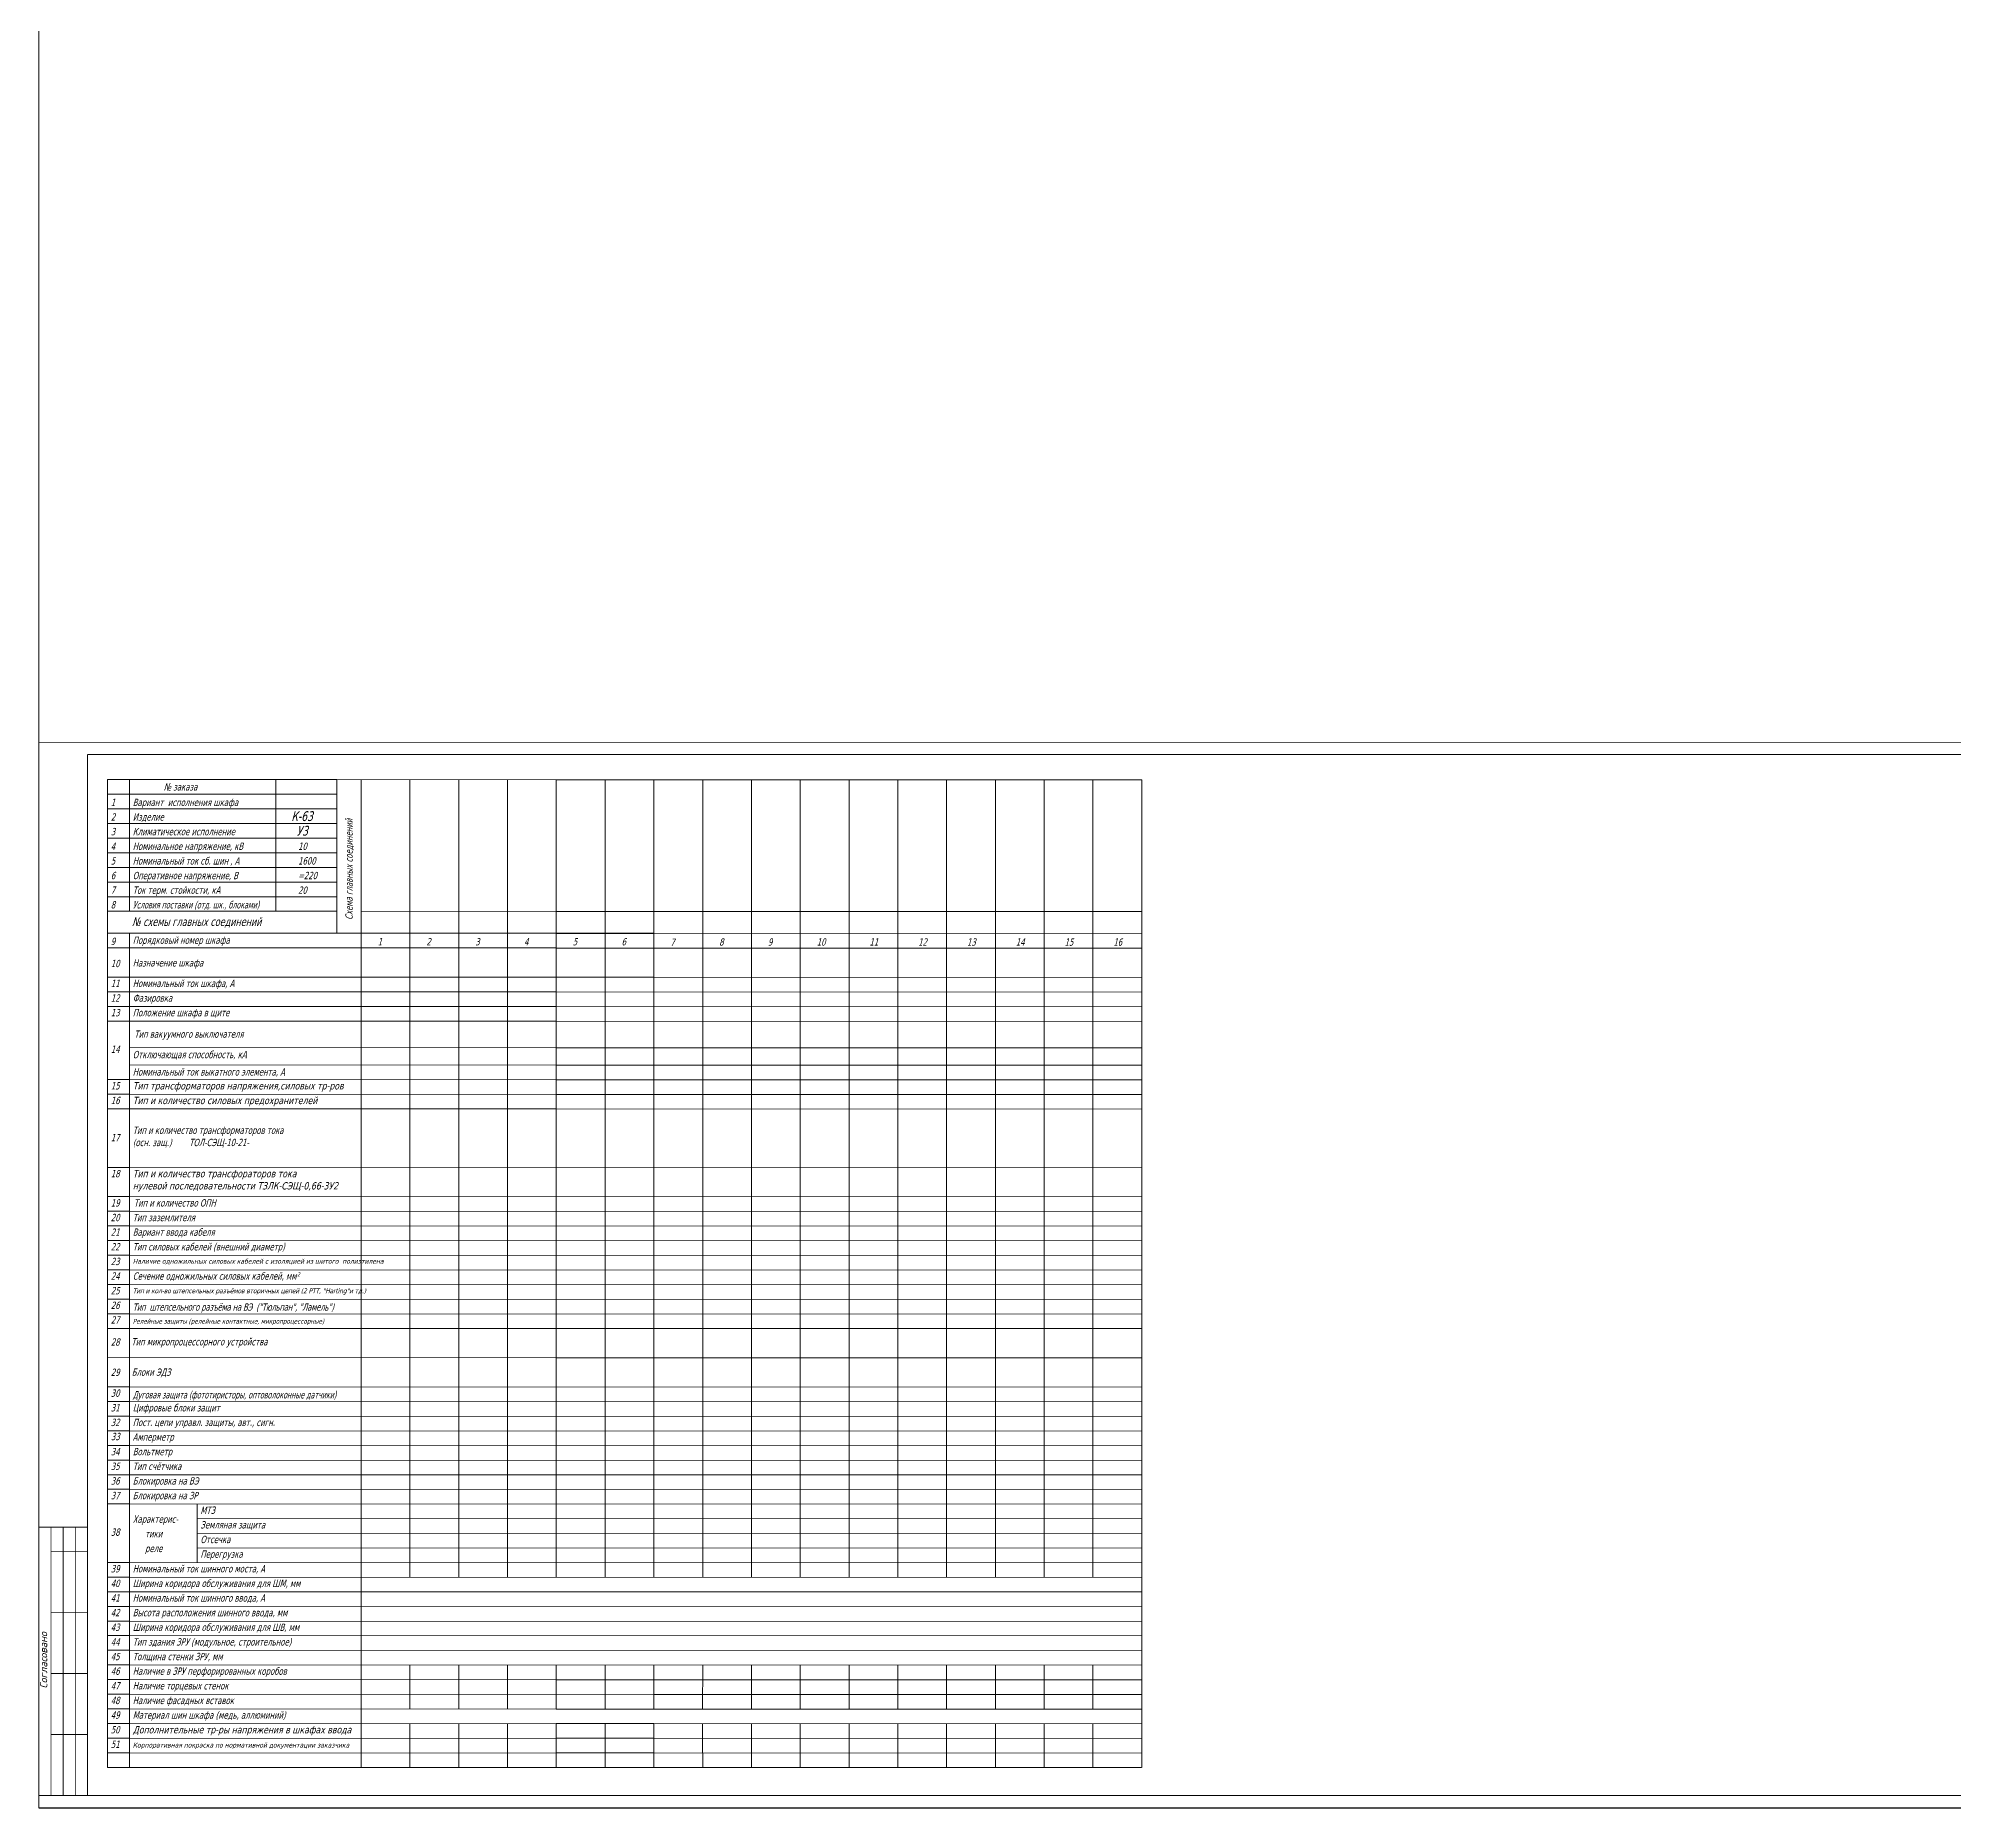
# Model space of a CAD drawing. Header units: millimetres. Extents: x -921 to 41389, y -8091 to 10490.
# Drawn here: x 39819 to 40604, y 8848 to 9574 of the extents above; entities that cross this region are included whole.
import ezdxf

# ---------------------------------------------------------------- set-up
doc = ezdxf.new("R2010")
doc.units = ezdxf.units.MM
doc.styles.add('CYR', font='simplex.shx', dxfattribs={"oblique": 15})
doc.styles.add('Tahoma 15', font='TAHOMA.TTF', dxfattribs={"width": 0.8, "oblique": 15})

msp = doc.modelspace()

# ---------------------------------------------------------------- linework, layer by layer
at = {"color": 1, "lineweight": 18}
for p, q in [((39819.066, 8848.435), (39819.066, 9285.286)), ((39819.066, 9285.286), (41389.312, 9285.234)), ((41384.312, 8853.435), (39819.066, 8853.435)), ((41389.312, 8848.435), (39819.066, 8848.435))]:
    msp.add_line(p, q, dxfattribs=at)
at = {"color": 7, "lineweight": 18}
for p, q in [((39941.245, 9269.98), (40031.245, 9269.944)), ((39951.245, 9269.98), (39951.245, 9206.98)), ((39951.245, 9269.98), (39951.245, 9188.98)), ((39951.245, 9269.98), (39951.245, 9215.98)), ((39951.245, 9215.98), (39951.245, 9269.98)), ((39951.245, 9269.98), (39951.245, 9188.98)), ((39951.245, 9269.98), (39951.245, 9188.98)), ((39971.245, 9269.98), (39971.245, 9188.98)), ((39991.245, 9269.98), (39991.245, 9188.98)), ((39991.245, 9269.98), (39991.245, 9188.98)), ((40011.245, 9269.98), (40011.245, 9188.98)), ((40011.245, 9269.98), (40011.245, 9188.98)), ((40011.245, 9269.98), (40011.245, 9206.98)), ((40011.245, 9269.98), (40011.245, 9188.98)), ((40031.245, 9269.98), (40031.245, 8942.98)), ((40031.245, 9269.98), (40031.245, 9188.98)), ((40031.245, 9269.936), (40271.245, 9269.826)), ((40031.245, 9269.936), (40031.245, 8942.98)), ((40051.245, 9269.98), (40051.245, 9188.98)), ((40071.245, 9269.921), (40071.245, 8942.911)), ((40071.245, 9269.881), (40071.245, 9188.881)), ((40071.245, 9269.881), (40071.245, 9188.881)), ((40071.245, 9269.782), (40071.247, 8942.905)), ((40071.245, 9269.782), (40071.245, 9215.782)), ((40091.245, 9269.881), (40091.245, 9188.881)), ((40111.245, 9269.881), (40111.245, 9188.881)), ((40111.245, 9269.881), (40111.245, 9188.881)), ((40131.245, 9269.881), (40131.245, 9188.881)), ((40131.245, 9269.881), (40131.245, 9188.881)), ((40151.245, 9269.925), (40151.245, 8942.925)), ((40151.245, 9269.925), (40151.245, 9188.925)), ((40151.245, 9269.881), (40151.245, 9188.881)), ((40151.245, 9269.881), (40151.245, 9188.881)), ((40151.245, 9269.881), (40151.245, 8942.925)), ((40171.245, 9269.925), (40171.245, 8942.851)), ((40191.245, 9269.865), (40191.245, 8942.855)), ((40191.245, 9269.826), (40191.245, 8942.843)), ((40191.245, 9269.826), (40191.245, 8942.843)), ((40191.245, 9269.727), (40191.247, 8942.849)), ((40191.245, 9269.727), (40191.245, 9215.727)), ((40211.245, 9269.826), (40211.245, 8942.834)), ((40231.245, 9269.826), (40231.245, 8942.826)), ((40231.245, 9269.826), (40231.245, 8942.826)), ((40251.245, 9269.826), (40251.245, 8942.817)), ((40251.245, 9269.826), (40251.245, 8942.817)), ((40271.245, 9269.826), (40271.245, 8864.884)), ((40271.245, 9269.826), (40271.245, 8864.884)), ((40011.245, 9261), (40011.245, 9207)), ((40011.245, 9207), (40011.245, 9261)), ((40011.245, 9207), (40011.245, 9261)), ((39951.245, 9242.98), (39951.245, 9188.98)), ((39847.245, 9215.98), (39856.245, 9215.98)), ((39847.245, 9206.98), (39847.245, 9215.98)), ((39856.245, 9215.98), (39916.245, 9215.98)), ((39916.245, 9215.98), (39941.245, 9215.98)), ((39941.245, 9215.98), (39941.245, 9206.98)), ((39951.245, 9215.98), (39951.245, 9207)), ((39951.245, 9207), (39951.245, 9215.98)), ((39951.245, 9215.98), (40031.245, 9215.947)), ((40031.245, 9215.939), (40071.245, 9215.922)), ((40071.245, 9215.914), (40271.245, 9215.832)), ((39856.245, 9206.98), (39847.245, 9206.98)), ((39916.245, 9206.98), (39856.245, 9206.98)), ((39856.245, 9206.98), (39916.245, 9206.98)), ((39856.245, 9200.98), (39856.245, 9206.98)), ((39941.245, 9206.98), (39916.245, 9206.98)), ((39916.245, 9206.98), (39941.245, 9206.98)), ((39951.245, 9206.98), (39941.245, 9206.98)), ((39951.245, 9207), (40031.245, 9206.951)), ((39971.245, 9207), (39951.245, 9207)), ((40031.245, 9207), (39971.245, 9207)), ((40051.245, 9207), (40031.245, 9207)), ((40031.245, 9206.939), (40071.245, 9206.914)), ((40071.245, 9206.984), (40051.245, 9207)), ((40271.245, 9206.803), (40071.245, 9206.967)), ((39847.245, 9200.98), (39856.245, 9200.98)), ((39847.245, 9194.98), (39847.245, 9200.98)), ((39847.245, 9188.98), (39847.245, 9194.98)), ((39951.245, 9200.98), (39856.245, 9200.98)), ((39856.245, 9200.98), (39856.245, 9194.98)), ((39856.245, 9200.98), (39951.245, 9200.98)), ((39856.245, 9194.98), (39856.245, 9200.98)), ((39856.245, 9194.98), (39856.245, 9188.98)), ((39856.245, 9188.98), (39856.245, 9194.98)), ((39951.245, 9200.98), (40031.245, 9200.947)), ((40031.245, 9200.932), (40071.245, 9200.917)), ((40071.245, 9200.91), (40271.245, 9200.838)), ((39856.245, 9188.98), (39847.245, 9188.98)), ((39847.245, 9188.98), (39856.245, 9188.98)), ((39856.245, 9188.98), (39847.245, 9188.98)), ((40031.245, 9188.928), (39856.245, 9188.98)), ((39856.245, 9188.98), (40031.245, 9188.928)), ((40031.245, 9188.928), (39856.245, 9188.98)), ((40031.245, 9188.928), (39856.245, 9188.98)), ((39856.245, 9188.98), (40031.245, 9188.928)), ((39856.245, 9182.98), (39856.245, 9188.98)), ((39951.245, 9188.98), (39951.245, 8864.98)), ((39951.245, 9188.98), (39951.245, 8864.98)), ((39951.245, 9188.98), (39951.245, 8864.98)), ((39951.245, 9188.98), (39951.245, 8864.98)), ((39971.245, 9188.98), (39971.245, 8942.98)), ((39991.245, 9188.98), (39991.245, 8942.98)), ((39991.245, 9188.98), (39991.245, 8942.98)), ((40011.245, 9188.98), (40011.245, 8942.98)), ((40031.245, 9188.98), (40031.245, 8942.98)), ((40071.245, 9188.911), (40031.245, 9188.922)), ((40031.245, 9188.922), (40071.245, 9188.911)), ((40071.245, 9188.911), (40031.245, 9188.922)), ((40071.245, 9188.911), (40031.245, 9188.922)), ((40031.245, 9188.922), (40271.245, 9188.903)), ((40051.245, 9188.98), (40051.245, 8942.98)), ((40071.245, 9188.881), (40071.247, 8942.905)), ((40091.245, 9188.881), (40091.245, 8942.881)), ((40111.245, 9188.881), (40111.245, 8942.881)), ((40111.245, 9188.881), (40111.245, 8942.881)), ((40131.245, 9188.881), (40131.245, 8942.881)), ((40131.245, 9188.881), (40131.245, 8942.881)), ((40151.245, 9188.881), (40151.245, 8942.86)), ((40151.245, 9188.881), (40151.245, 8942.86)), ((40031.245, 9182.928), (39856.245, 9182.98)), ((39856.245, 9182.98), (40031.245, 9182.928)), ((39856.245, 9176.98), (39856.245, 9182.98)), ((40271.245, 9182.852), (40031.245, 9182.922)), ((40031.245, 9182.922), (40271.245, 9182.852)), ((39847.245, 9176.98), (39856.245, 9176.98)), ((39847.245, 9146.98), (39847.245, 9176.98)), ((40031.245, 9176.928), (39856.245, 9176.98)), ((39856.245, 9176.98), (39856.245, 9158.98)), ((39856.245, 9176.98), (40031.245, 9176.928)), ((39856.245, 9152.98), (39856.245, 9176.98)), ((40271.245, 9176.852), (40031.245, 9176.922)), ((40031.245, 9176.922), (40271.245, 9176.852)), ((39847.245, 9170.98), (39856.245, 9170.98)), ((39856.245, 9170.98), (40031.245, 9170.928)), ((40031.245, 9170.922), (40271.245, 9170.852)), ((39856.245, 9160.099), (40031.245, 9160.047)), ((40031.245, 9160.041), (40271.245, 9159.97)), ((40031.245, 9152.928), (39856.245, 9152.98)), ((39856.245, 9152.98), (40031.245, 9152.928)), ((39856.245, 9146.98), (39856.245, 9152.98)), ((40271.245, 9152.852), (40031.245, 9152.922)), ((40031.245, 9152.922), (40271.245, 9152.852)), ((40031.245, 9146.928), (39856.245, 9146.98)), ((39856.245, 9146.98), (40031.245, 9146.928)), ((39856.245, 9140.98), (39856.245, 9146.98)), ((40031.245, 9140.928), (39856.245, 9140.98)), ((40031.245, 9140.928), (39856.245, 9140.98)), ((39856.245, 9140.98), (40031.245, 9140.928)), ((39856.245, 9110.98), (39856.245, 9140.98)), ((40271.245, 9146.852), (40031.245, 9146.922)), ((40031.245, 9146.922), (40271.245, 9146.852)), ((40271.245, 9140.852), (40031.245, 9140.922)), ((40271.245, 9140.852), (40031.245, 9140.922)), ((40031.245, 9140.922), (40271.245, 9140.852)), ((40031.245, 9134.928), (39856.245, 9134.98)), ((40031.245, 9134.928), (39856.245, 9134.98)), ((39856.245, 9134.98), (40031.245, 9134.928)), ((40271.245, 9134.852), (40031.245, 9134.922)), ((40271.245, 9134.852), (40031.245, 9134.922)), ((40031.245, 9134.922), (40271.245, 9134.852)), ((39856.245, 9110.98), (40271.245, 9110.857)), ((39856.245, 9098.98), (39856.245, 9104.98)), ((39856.245, 9092.98), (39856.245, 9098.98)), ((39856.245, 9098.98), (40271.245, 9098.857)), ((40271.245, 9092.857), (39856.245, 9092.98)), ((39856.245, 9092.98), (40271.245, 9092.857)), ((39856.245, 9086.98), (39856.245, 9092.98)), ((40271.245, 9086.857), (39856.245, 9086.98)), ((39856.245, 9086.98), (40271.245, 9086.857)), ((39856.245, 9080.98), (39856.245, 9086.98)), ((40271.245, 9080.857), (39856.245, 9080.98)), ((40271.245, 9080.857), (39856.245, 9080.98)), ((39856.245, 9080.98), (40271.245, 9080.857)), ((39856.245, 9074.98), (39856.245, 9080.98)), ((39856.245, 9074.98), (40271.245, 9074.857)), ((39856.245, 9068.98), (40271.245, 9068.857)), ((39856.245, 9062.98), (40271.245, 9062.857)), ((39856.245, 9056.98), (40271.245, 9056.857)), ((39856.245, 9050.98), (40271.245, 9050.857)), ((39847.245, 9026.98), (39847.245, 9044.98)), ((39856.245, 9032.98), (39856.245, 9044.98)), ((39856.245, 9044.98), (40271.245, 9044.857)), ((39847.245, 9032.98), (40271.245, 9032.858)), ((39856.245, 9032.98), (39856.245, 9026.98)), ((39856.245, 9026.98), (39856.245, 9032.98)), ((40031.245, 9032.921), (40071.245, 9032.91)), ((40071.245, 9032.904), (40271.245, 9032.847)), ((39847.245, 9014.98), (39847.245, 9026.98)), ((39856.245, 9026.98), (39856.245, 9014.98)), ((39856.245, 9014.98), (39856.245, 9026.98)), ((39856.245, 9014.98), (39847.245, 9014.98)), ((39847.245, 9014.98), (39847.245, 9002.98)), ((40271.245, 9020.857), (39856.245, 9020.98)), ((39856.245, 9020.98), (40271.245, 9020.857)), ((39856.245, 9020.98), (40271.245, 9020.857)), ((40271.245, 9014.857), (39856.245, 9014.98)), ((39856.245, 9014.98), (40271.245, 9014.857)), ((39856.245, 9008.98), (39856.245, 9014.98)), ((39856.245, 9014.98), (40271.245, 9014.857)), ((39856.245, 9008.98), (40271.245, 9008.857)), ((39856.245, 9002.98), (39856.245, 9008.98)), ((39847.245, 9002.98), (39847.245, 8990.98)), ((39847.245, 9002.98), (39856.245, 9002.98)), ((40271.245, 9002.857), (39856.245, 9002.98)), ((39856.245, 9002.98), (40271.245, 9002.857)), ((39856.245, 8990.98), (39856.245, 9002.98)), ((39856.245, 9002.98), (39856.245, 8996.98)), ((39856.245, 8996.98), (39847.245, 8996.98)), ((39847.245, 8990.98), (39856.245, 8990.98)), ((40271.245, 8996.857), (39856.245, 8996.98)), ((39856.245, 8996.98), (40271.245, 8996.857)), ((39856.245, 8984.98), (39856.245, 8990.98)), ((40271.245, 8990.857), (39856.245, 8990.98)), ((39856.245, 8990.98), (40271.245, 8990.857)), ((39856.245, 8978.98), (39856.245, 8984.98)), ((40271.245, 8984.857), (39856.245, 8984.98)), ((39856.245, 8984.98), (40271.245, 8984.857)), ((39856.245, 8972.98), (39856.245, 8978.98)), ((40271.245, 8978.857), (39856.245, 8978.98)), ((40271.245, 8978.857), (39856.245, 8978.98)), ((39856.245, 8978.98), (40271.245, 8978.857)), ((39847.245, 8972.98), (39847.245, 8948.98)), ((40271.245, 8972.857), (39856.245, 8972.98)), ((39856.245, 8972.98), (40271.245, 8972.857)), ((40271.245, 8972.857), (39856.245, 8972.98)), ((39856.245, 8966.98), (39856.245, 8972.98)), ((39856.245, 8972.98), (40271.245, 8972.857)), ((39856.245, 8972.98), (39856.245, 8948.98)), ((39883.99, 8972.98), (39883.99, 8948.98)), ((39856.245, 8960.98), (39856.245, 8966.98)), ((40271.245, 8966.855), (39883.99, 8966.98)), ((39883.99, 8966.98), (40271.245, 8966.855)), ((40271.245, 8960.855), (39883.99, 8960.98)), ((39883.99, 8960.98), (40271.245, 8960.855)), ((39856.245, 8948.98), (39856.245, 8954.98)), ((39856.245, 8948.98), (39856.245, 8954.98)), ((40271.245, 8954.855), (39883.99, 8954.98)), ((40271.245, 8954.855), (39883.99, 8954.98)), ((39883.99, 8954.98), (40271.245, 8954.855)), ((39856.245, 8942.98), (39856.245, 8948.98)), ((40271.245, 8948.857), (39856.245, 8948.98)), ((39856.245, 8948.98), (40271.245, 8948.857)), ((39856.245, 8942.98), (39856.245, 8948.98)), ((39856.245, 8942.986), (40271.245, 8942.808)), ((39856.245, 8936.98), (40271.245, 8936.896)), ((39856.245, 8930.98), (40271.245, 8930.838)), ((39856.245, 8924.98), (40271.245, 8924.838)), ((39856.245, 8918.98), (40271.245, 8918.841)), ((39856.245, 8912.98), (40271.245, 8912.841)), ((39856.245, 8906.98), (40271.245, 8906.857)), ((39971.245, 8906.98), (39971.245, 8888.897)), ((39991.245, 8906.98), (39991.245, 8888.895)), ((39991.245, 8906.98), (39991.245, 8888.895)), ((40011.245, 8906.98), (40011.245, 8888.894)), ((40011.245, 8906.98), (40011.245, 8888.894)), ((40031.245, 8906.98), (40031.245, 8888.892)), ((40031.245, 8906.98), (40031.245, 8888.892)), ((40031.245, 8906.98), (40031.245, 8888.891)), ((40051.245, 8906.98), (40051.245, 8888.98)), ((40071.245, 8906.881), (40071.245, 8888.887)), ((40071.245, 8906.881), (40071.245, 8888.887)), ((40071.245, 8906.881), (40071.245, 8888.887)), ((40071.245, 8906.881), (40071.246, 8888.888)), ((40091.245, 8906.881), (40091.242, 8888.885)), ((40111.245, 8906.881), (40111.245, 8888.884)), ((40111.245, 8906.881), (40111.245, 8888.884)), ((40131.245, 8906.881), (40131.242, 8888.883)), ((40131.245, 8906.881), (40131.242, 8888.883)), ((40151.245, 8906.893), (40151.245, 8888.881)), ((40151.245, 8906.893), (40151.245, 8888.881)), ((40171.245, 8906.887), (40171.245, 8888.88)), ((40191.245, 8906.881), (40191.245, 8888.878)), ((40191.245, 8906.881), (40191.245, 8888.878)), ((40211.245, 8906.875), (40211.245, 8888.877)), ((40231.245, 8906.869), (40231.245, 8888.875)), ((40231.245, 8906.869), (40231.245, 8888.875)), ((40251.245, 8906.863), (40251.245, 8888.874)), ((40251.245, 8906.863), (40251.245, 8888.874)), ((39856.245, 8900.98), (40271.245, 8900.857)), ((40031.245, 8900.922), (40071.245, 8900.911)), ((40071.245, 8900.899), (40271.245, 8900.854)), ((39856.245, 8894.98), (40271.245, 8894.857)), ((39856.245, 8888.905), (40271.245, 8888.875)), ((40031.245, 8894.922), (40071.245, 8894.911)), ((40031.245, 8888.891), (40071.246, 8888.888)), ((40071.245, 8894.911), (40071.245, 8894.911)), ((40071.245, 8894.905), (40271.245, 8894.846)), ((40071.245, 8888.887), (40271.245, 8888.873)), ((39856.245, 8882.98), (40271.245, 8882.857)), ((39971.245, 8882.946), (39971.245, 8870.98)), ((39991.245, 8882.94), (39991.245, 8870.98)), ((39991.245, 8882.94), (39991.245, 8870.98)), ((40011.245, 8882.934), (40011.245, 8870.98)), ((40011.245, 8882.934), (40011.245, 8870.98)), ((40031.245, 8882.928), (40031.245, 8870.98)), ((40031.245, 8882.928), (40031.245, 8870.98)), ((40031.245, 8882.922), (40031.245, 8870.98)), ((40031.245, 8882.922), (40071.246, 8882.911)), ((40051.248, 8882.917), (40051.245, 8864.98)), ((40071.245, 8882.905), (40071.245, 8870.881)), ((40071.245, 8882.905), (40071.245, 8870.881)), ((40071.245, 8882.905), (40271.245, 8882.846)), ((40071.245, 8882.905), (40071.245, 8870.881)), ((40071.246, 8882.911), (40071.247, 8864.911)), ((40091.241, 8882.899), (40091.239, 8870.899)), ((40111.245, 8882.893), (40111.245, 8870.881)), ((40111.245, 8882.893), (40111.245, 8870.881)), ((40131.241, 8882.887), (40131.239, 8870.887)), ((40131.241, 8882.887), (40131.239, 8870.887)), ((40131.245, 8882.881), (40131.245, 8876.881)), ((40131.245, 8882.881), (40131.245, 8876.881)), ((40151.245, 8882.893), (40151.245, 8864.881)), ((40151.245, 8882.893), (40151.245, 8864.881)), ((40171.245, 8882.887), (40171.245, 8864.889)), ((40191.245, 8882.881), (40191.245, 8864.888)), ((40191.245, 8882.881), (40191.245, 8864.888)), ((40211.245, 8882.875), (40211.245, 8864.887)), ((40231.245, 8882.869), (40231.245, 8864.886)), ((40231.245, 8882.869), (40231.245, 8864.886)), ((40251.245, 8882.863), (40251.245, 8864.885)), ((40251.245, 8882.863), (40251.245, 8864.885)), ((39856.245, 8876.98), (40271.245, 8876.857)), ((40031.245, 8876.922), (40071.246, 8876.911)), ((40071.245, 8876.905), (40271.245, 8876.846)), ((39856.245, 8870.98), (40271.245, 8870.857)), ((39971.245, 8870.98), (39971.245, 8864.98)), ((39991.245, 8870.98), (39991.245, 8864.98)), ((39991.245, 8870.98), (39991.245, 8864.98)), ((40011.245, 8870.98), (40011.245, 8864.98)), ((40011.245, 8870.98), (40011.245, 8864.98)), ((40031.245, 8870.98), (40031.245, 8864.98)), ((40031.245, 8870.98), (40031.245, 8864.98)), ((40031.245, 8870.98), (40031.245, 8864.98)), ((40031.245, 8870.922), (40071.246, 8870.911)), ((40071.245, 8870.905), (40271.245, 8870.846)), ((40071.245, 8870.881), (40071.245, 8864.881)), ((40071.245, 8870.881), (40071.245, 8864.881)), ((40091.245, 8870.881), (40091.245, 8864.881)), ((40111.245, 8870.881), (40111.245, 8864.881)), ((40111.245, 8870.881), (40111.245, 8864.881)), ((40131.245, 8870.881), (40131.245, 8864.881)), ((40131.245, 8870.881), (40131.245, 8864.881)), ((39856.245, 8864.905), (40271.205, 8864.881))]:
    msp.add_line(p, q, dxfattribs=at)
at = {"color": 1}
msp.add_line((39819.066, 8848.435), (41389.312, 8848.435), dxfattribs=at)
at = {"color": 1, "lineweight": 18}
msp.add_lwpolyline([(39819.066, 10489.756), (41389.312, 10489.756), (41389.312, 9285.234), (39819.066, 9285.286)], close=True, dxfattribs=at)
at = {"color": 1, "lineweight": 18, "const_width": 0.35}
for points in [[(39839.066, 8853.423), (39839.066, 9280.286)], [(41384.312, 9280.223), (39839.066, 9280.286)]]:
    msp.add_lwpolyline(points, dxfattribs=at)
at = {"color": 7, "lineweight": 18}
for points in [[(39847.245, 9269.98), (39856.245, 9269.98), (39856.245, 9263.98), (39847.245, 9263.98)], [(39856.245, 9269.98), (39916.245, 9269.98), (39916.245, 9263.98), (39856.245, 9263.98)], [(39916.245, 9269.98), (39941.245, 9269.98), (39941.245, 9263.98), (39916.245, 9263.98)], [(39847.245, 9263.98), (39856.245, 9263.98), (39856.245, 9257.98), (39847.245, 9257.98)], [(39847.245, 9257.98), (39856.245, 9257.98), (39856.245, 9251.98), (39847.245, 9251.98)], [(39856.245, 9263.98), (39916.245, 9263.98), (39916.245, 9257.98), (39856.245, 9257.98)], [(39856.245, 9257.98), (39916.245, 9257.98), (39916.245, 9251.98), (39856.245, 9251.98)], [(39916.245, 9263.98), (39941.245, 9263.98), (39941.245, 9257.98), (39916.245, 9257.98)], [(39916.245, 9257.98), (39941.245, 9257.98), (39941.245, 9251.98), (39916.245, 9251.98)], [(39847.245, 9251.98), (39856.245, 9251.98), (39856.245, 9245.98), (39847.245, 9245.98)], [(39856.245, 9251.98), (39916.245, 9251.98), (39916.245, 9245.98), (39856.245, 9245.98)], [(39916.245, 9251.98), (39941.245, 9251.98), (39941.245, 9245.98), (39916.245, 9245.98)], [(39847.245, 9245.98), (39856.245, 9245.98), (39856.245, 9239.98), (39847.245, 9239.98)], [(39856.245, 9245.98), (39916.245, 9245.98), (39916.245, 9239.98), (39856.245, 9239.98)], [(39916.245, 9245.98), (39941.245, 9245.98), (39941.245, 9239.98), (39916.245, 9239.98)], [(39847.245, 9239.98), (39856.245, 9239.98), (39856.245, 9233.98), (39847.245, 9233.98)], [(39856.245, 9239.98), (39916.245, 9239.98), (39916.245, 9233.98), (39856.245, 9233.98)], [(39916.245, 9239.98), (39941.245, 9239.98), (39941.245, 9233.98), (39916.245, 9233.98)], [(39847.245, 9233.98), (39856.245, 9233.98), (39856.245, 9227.98), (39847.245, 9227.98)], [(39847.245, 9227.98), (39856.245, 9227.98), (39856.245, 9221.98), (39847.245, 9221.98)], [(39856.245, 9233.98), (39916.245, 9233.98), (39916.245, 9227.98), (39856.245, 9227.98)], [(39856.245, 9227.98), (39916.245, 9227.98), (39916.245, 9221.98), (39856.245, 9221.98)], [(39916.245, 9233.98), (39941.245, 9233.98), (39941.245, 9227.98), (39916.245, 9227.98)], [(39916.245, 9227.98), (39941.245, 9227.98), (39941.245, 9221.98), (39916.245, 9221.98)], [(39847.245, 9221.98), (39856.245, 9221.98), (39856.245, 9215.98), (39847.245, 9215.98)], [(39856.245, 9221.98), (39916.245, 9221.98), (39916.245, 9215.98), (39856.245, 9215.98)], [(39916.245, 9221.98), (39941.245, 9221.98), (39941.245, 9215.98), (39916.245, 9215.98)], [(39847.245, 9206.98), (39856.245, 9206.98), (39856.245, 9200.98), (39847.245, 9200.98)], [(39847.245, 9188.98), (39856.245, 9188.98), (39856.245, 9182.98), (39847.245, 9182.98)], [(39847.245, 9182.98), (39856.245, 9182.98), (39856.245, 9176.98), (39847.245, 9176.98)], [(39847.245, 9176.98), (39856.245, 9176.98), (39856.245, 9170.98), (39847.245, 9170.98)], [(39847.245, 9146.98), (39856.245, 9146.98), (39856.245, 9140.98), (39847.245, 9140.98)], [(39847.245, 9140.98), (39856.245, 9140.98), (39856.245, 9134.98), (39847.245, 9134.98)], [(39847.245, 9134.98), (39856.245, 9134.98), (39856.245, 9110.98), (39847.245, 9110.98)], [(39847.245, 9110.98), (39856.245, 9110.98), (39856.245, 9098.98), (39847.245, 9098.98)], [(39847.245, 9098.98), (39856.245, 9098.98), (39856.245, 9092.98), (39847.245, 9092.98)], [(39847.245, 9092.98), (39856.245, 9092.98), (39856.245, 9086.98), (39847.245, 9086.98)], [(39847.245, 9086.98), (39856.245, 9086.98), (39856.245, 9080.98), (39847.245, 9080.98)], [(39847.245, 9080.98), (39856.245, 9080.98), (39856.245, 9074.98), (39847.245, 9074.98)], [(39847.245, 9074.98), (39856.245, 9074.98), (39856.245, 9068.98), (39847.245, 9068.98)], [(39847.245, 9068.98), (39856.245, 9068.98), (39856.245, 9062.98), (39847.245, 9062.98)], [(39847.245, 9062.98), (39856.245, 9062.98), (39856.245, 9056.98), (39847.245, 9056.98)], [(39847.245, 9056.98), (39856.245, 9056.98), (39856.245, 9050.98), (39847.245, 9050.98)], [(39847.245, 9050.98), (39856.245, 9050.98), (39856.245, 9044.98), (39847.245, 9044.98)], [(39847.245, 9020.98), (39856.245, 9020.98), (39856.245, 9014.98), (39847.245, 9014.98)], [(39847.245, 9014.98), (39856.245, 9014.98), (39856.245, 9008.98), (39847.245, 9008.98)], [(39847.245, 8990.98), (39856.245, 8990.98), (39856.245, 8984.98), (39847.245, 8984.98)], [(39847.245, 8984.98), (39856.245, 8984.98), (39856.245, 8978.98), (39847.245, 8978.98)], [(39847.245, 8978.98), (39856.245, 8978.98), (39856.245, 8972.98), (39847.245, 8972.98)], [(39847.245, 8948.98), (39856.245, 8948.98), (39856.245, 8942.98), (39847.245, 8942.98)], [(39847.245, 8948.98), (39856.245, 8948.98), (39856.245, 8942.98), (39847.245, 8942.98)], [(39847.245, 8942.98), (39856.245, 8942.98), (39856.245, 8936.98), (39847.245, 8936.98)], [(39847.245, 8936.98), (39856.245, 8936.98), (39856.245, 8930.98), (39847.245, 8930.98)], [(39847.245, 8930.98), (39856.245, 8930.98), (39856.245, 8924.98), (39847.245, 8924.98)], [(39847.245, 8924.98), (39856.245, 8924.98), (39856.245, 8918.98), (39847.245, 8918.98)], [(39847.245, 8918.98), (39856.245, 8918.98), (39856.245, 8912.98), (39847.245, 8912.98)], [(39847.245, 8912.98), (39856.245, 8912.98), (39856.245, 8906.98), (39847.245, 8906.98)], [(39847.245, 8906.98), (39856.245, 8906.98), (39856.245, 8900.98), (39847.245, 8900.98)], [(39847.245, 8900.98), (39856.245, 8900.98), (39856.245, 8894.98), (39847.245, 8894.98)], [(39847.245, 8894.98), (39856.245, 8894.98), (39856.245, 8888.98), (39847.245, 8888.98)], [(39847.245, 8888.98), (39856.245, 8888.98), (39856.245, 8882.98), (39847.245, 8882.98)], [(39847.245, 8882.98), (39856.245, 8882.98), (39856.245, 8876.98), (39847.245, 8876.98)], [(39847.245, 8876.98), (39856.245, 8876.98), (39856.245, 8870.98), (39847.245, 8870.98)], [(39847.245, 8870.98), (39856.245, 8870.98), (39856.245, 8864.98), (39847.245, 8864.98)]]:
    msp.add_lwpolyline(points, close=True, dxfattribs=at)
at = {"color": 1, "const_width": 0.35}
for points in [[(39819.066, 8963.426), (39839.066, 8963.426)], [(39824.066, 8853.426), (39824.066, 8963.426)], [(39829.066, 8853.426), (39829.066, 8963.426)], [(39834.066, 8853.426), (39834.066, 8963.426)], [(39824.066, 8953.426), (39839.066, 8953.426)], [(39824.066, 8928.426), (39839.066, 8928.426)], [(39824.066, 8903.426), (39839.066, 8903.426)], [(39824.066, 8878.426), (39839.066, 8878.426)], [(39819.066, 8853.435), (41383.929, 8853.435)]]:
    msp.add_lwpolyline(points, dxfattribs=at)

# ---------------------------------------------------------------- texts
at = {"color": 7, "lineweight": 18, "style": 'Tahoma 15', "oblique": 15, "width": 0.8}
for s, height, p in [('К-63', 4, (39922.6, 9253.009)), ('У3', 4, (39924.729, 9247.009)), ('1', 3, (39958.005, 9202.009)), ('2', 3, (39978.005, 9202.009)), ('3', 3, (39998.005, 9202.009)), ('4', 3, (40018.005, 9202.009)), ('5', 3, (40038.005, 9202.009)), ('6', 3, (40058.005, 9202.009)), ('7', 3, (40078.005, 9201.802)), ('8', 3, (40098.005, 9201.901)), ('9', 3, (40118.005, 9201.901)), ('10', 3, (40138.005, 9201.901)), ('11', 3, (40159.603, 9201.893)), ('12', 3, (40179.603, 9201.886)), ('13', 3, (40199.603, 9201.879)), ('14', 3, (40219.603, 9201.901)), ('15', 3, (40239.603, 9201.864)), ('16', 3, (40259.603, 9201.857))]:
    msp.add_text(s, height=height, dxfattribs=at).set_placement(p)
at = {"color": 0, "style": 'CYR', "oblique": 15}
msp.add_text('Согласовано', height=3, rotation=90, dxfattribs=at).set_placement((39822.549, 8897.342))
at = {"color": 1, "lineweight": 18, "attachment_point": 1, "style": 'Tahoma 15'}
for s, insert, char_height in [('{\\fTahoma|b0|i0|c204|p34;             № заказа}', (39858.613, 9268.509), 3), ('Вариант  исполнения шкафа', (39857.613, 9262.15), 3), ('Изделие ', (39857.613, 9256.15), 3), ('{\\fTahoma|b0|i0|c204|p34;Климатическое исполнение}', (39857.613, 9250.15), 3), ('Номинальное напряжение, кВ', (39857.613, 9244.15), 3), ('10', (39925.387, 9244.15), 3), ('Номинальный ток сб. шин , А', (39857.613, 9238.15), 3), ('1600', (39925.387, 9238.15), 3), ('Оперативное напряжение, В', (39857.613, 9232.15), 3), ('Ток терм. стойкости, кА', (39857.613, 9226.15), 3), ('=220', (39925.387, 9232.15), 3), ('{\\W0.7;Условия поставки (отд. шк., блоками)}', (39857.613, 9220.15), 3), ('20', (39925.387, 9226.15), 3), ('№ схемы главных соединений', (39857.371, 9213.466), 3.5), ('{\\fTahoma|b0|i0|c204|p34;Порядковый номер шкафа}', (39857.613, 9205.643), 3), ('{\\fTahoma|b0|i0|c204|p34;Назначение шкафа}', (39857.613, 9196.352), 3), ('{\\fTahoma|b0|i0|c204|p34;Номинальный ток шкафа, А}', (39857.613, 9187.923), 3), ('{\\fTahoma|b0|i0|c204|p34;Фазировка}', (39857.613, 9181.923), 3), ('Положение шкафа в щите', (39857.613, 9175.923), 3), ('Тип вакуумного выключателя', (39858.278, 9167.15), 3), ('Отключающая способность, кА', (39857.613, 9158.741), 3), ('Номинальный ток выкатного элемента, А', (39857.613, 9151.622), 3), ('{\\W0.9;Тип трансформаторов напряжения,силовых тр-ров}', (39857.613, 9145.923), 3), ('{\\W0.9;Тип и количество силовых предохранителей}', (39857.613, 9139.923), 3), ('Тип и количество трансформаторов тока \\P(осн. защ.)        ТОЛ-СЭЩ-10-21-', (39857.613, 9127.699), 3), ('{\\W0.9;Тип и количество трансфораторов тока \\Pнулевой последовательности ТЗЛК-СЭЩ-0,66-3У2 }', (39857.613, 9109.923), 3), ('Тип и количество ОПН', (39858.075, 9097.923), 3), ('{\\fTahoma|b0|i0|c204|p34;Вариант ввода кабеля}', (39857.613, 9085.923), 3), ('Тип заземлителя', (39857.613, 9091.923), 3), ('Тип силовых кабелей (внешний диаметр)', (39857.613, 9079.923), 3), ('{\\W0.9;Наличие одножильных силовых кабелей с изоляцией из шитого  полиэтилена}', (39857.613, 9073.468), 2), ('Сечение одножильных силовых кабелей, мм²', (39857.613, 9067.923), 3), ('{\\W0.9;\\T0.95;Тип и кол-во штепсельных разъёмов вторичных цепей (2 РТТ, "Harting"и тд.)}', (39857.613, 9061.374), 2), ('{\\W0.8;\\T0.95;Тип  штепсельного разъёма на ВЭ  ("Тюльпан", "Ламель")}', (39857.613, 9055.22), 3), ('Релейные защиты (релейные контактные, микропроцессорные)', (39857.613, 9048.857), 2), ('Тип микропроцессорного устройства', (39857.06, 9040.984), 3), ('Блоки ЭДЗ ', (39857.201, 9028.531), 3), ('{\\W0.7;Дуговая защита (фототиристоры, оптоволоконные датчики)}', (39857.613, 9019.243), 3), ('{\\fTahoma|b0|i0|c204|p34;Цифровые блоки защит}', (39857.613, 9013.923), 3), ('Пост. цепи управл. защиты, авт., сигн.  ', (39857.613, 9007.923), 3), ('Амперметр ', (39857.613, 9001.923), 3), ('Вольтметр ', (39857.613, 8995.923), 3), ('{\\fTahoma|b0|i0|c204|p34;Блокировка на ВЭ}', (39857.613, 8983.923), 3), ('Тип счётчика ', (39857.613, 8989.923), 3), ('{\\fTahoma|b0|i0|c204|p34;Блокировка на ЗР}', (39857.613, 8977.923), 3), ('Характерис-', (39857.613, 8968.246), 3), ('МТЗ', (39885.359, 8971.923), 3), ('тики', (39862.653, 8962.246), 3), ('Земляная защита', (39885.359, 8965.923), 3), ('Отсечка', (39885.359, 8959.923), 3), ('реле', (39862.653, 8956.246), 3), ('Перегрузка', (39885.359, 8953.923), 3), ('Номинальный ток шинного моста, А', (39857.613, 8947.923), 3), ('Ширина коридора обслуживания для ШМ, мм', (39857.613, 8941.923), 3), ('Номинальный ток шинного ввода, А', (39857.613, 8935.923), 3), ('Высота расположения шинного ввода, мм', (39857.613, 8929.923), 3), ('Ширина коридора обслуживания для ШВ, мм', (39857.613, 8923.923), 3), ('Тип здания ЗРУ (модульное, строительное)', (39857.613, 8917.923), 3), ('Наличие в ЗРУ перфорированных коробов', (39857.613, 8905.923), 3), ('Толщина стенки ЗРУ, мм', (39857.613, 8911.923), 3), ('Наличие торцевых стенок', (39857.613, 8899.923), 3), ('Наличие фасадных вставок', (39857.613, 8893.923), 3), ('{\\W0.9;Дополнительные тр-ры напряжения в шкафах ввода}', (39857.613, 8881.923), 3), ('Материал шин шкафа (медь, аллюминий)', (39857.613, 8887.923), 3), ('{\\W0.9;Корпоративная покраска по нормативной документации заказчика}', (39857.613, 8875.104), 2)]:
    msp.add_mtext(s, dxfattribs=dict(at, insert=insert, char_height=char_height))
at = {"color": 7, "lineweight": 18, "char_height": 3, "attachment_point": 1, "style": 'Tahoma 15'}
for s, insert in [('1', (39848.613, 9262.15)), ('2', (39848.613, 9256.15)), ('3', (39848.613, 9250.15)), ('4', (39848.613, 9244.15)), ('5', (39848.613, 9238.15)), ('6', (39848.613, 9232.15)), ('8', (39848.613, 9220.15)), ('7', (39848.613, 9226.15)), ('9', (39848.613, 9205.15)), ('10', (39848.613, 9196.081)), ('11', (39848.613, 9187.923)), ('12', (39848.613, 9181.923)), ('13', (39848.613, 9175.923)), ('14', (39848.613, 9160.929)), ('15', (39848.613, 9145.923)), ('16', (39848.613, 9139.923)), ('17', (39848.613, 9124.664)), ('18', (39848.613, 9109.923)), ('19', (39848.613, 9097.923)), ('20', (39848.613, 9091.923)), ('21', (39848.613, 9085.923)), ('22', (39848.613, 9079.923)), ('23', (39848.613, 9073.923)), ('24', (39848.613, 9067.923)), ('25', (39848.613, 9061.923)), ('26', (39848.613, 9055.923)), ('27', (39848.613, 9049.923)), ('28', (39848.613, 9040.88)), ('29', (39848.613, 9028.47)), ('30', (39848.613, 9019.923)), ('31', (39848.613, 9013.923)), ('32', (39848.613, 9007.923)), ('33', (39848.681, 9002.131)), ('34', (39848.613, 8995.923)), ('35', (39848.613, 8989.923)), ('36', (39848.613, 8983.923)), ('37', (39848.613, 8977.923)), ('38', (39848.613, 8962.923)), ('39', (39848.613, 8947.923)), ('40', (39848.613, 8941.923)), ('41', (39848.613, 8935.923)), ('42', (39848.613, 8929.923)), ('43', (39848.613, 8923.923)), ('44', (39848.613, 8917.923)), ('45', (39848.613, 8911.923)), ('46', (39848.613, 8905.923)), ('47', (39848.613, 8899.923)), ('48', (39848.613, 8893.923)), ('50', (39848.613, 8881.923)), ('49', (39848.613, 8887.923)), ('51', (39848.613, 8875.923))]:
    msp.add_mtext(s, dxfattribs=dict(at, insert=insert))
at = {"color": 7, "lineweight": 18, "insert": (39944.759, 9212.467), "char_height": 3, "attachment_point": 1, "rotation": 90, "style": 'Tahoma 15'}
msp.add_mtext('{\\fTahoma|b0|i0|c204|p34;Схема главных соединений}', dxfattribs=at)

doc.saveas('drawing.dxf')
